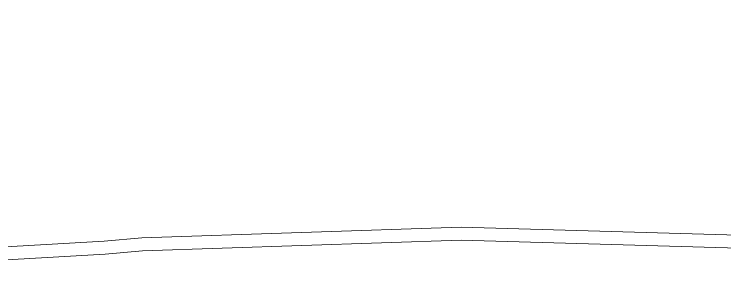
# Model space of a CAD drawing. Header units: inches. Extents: x 27644242 to 29005101, y -955243 to 216979.
# Drawn here: x 28747994 to 28760592, y -361067 to -356400 of the extents above; entities that cross this region are included whole.
import ezdxf

# ---------------------------------------------------------------- set-up
doc = ezdxf.new("R2010")
doc.units = ezdxf.units.IN
doc.header["$MEASUREMENT"] = 0
doc.layers.add('RVA Site Boundary', color=17, linetype='Continuous', lineweight=15)

msp = doc.modelspace()

# ---------------------------------------------------------------- linework, layer by layer
at = {"layer": 'RVA Site Boundary', "color": 5, "ltscale": 500}
for points in [[(28790878.1, -329955.4), (28793349.5, -339723), (28793435.1, -340087.4), (28793041.3, -340168.7), (28789472.8, -340904.4), (28786429.7, -341651.5), (28779951.2, -343368.2), (28776603.4, -344333.1), (28773784, -345077), (28775090.3, -350527.2), (28777208.4, -359235.9), (28777553.9, -360552.2), (28777564.3, -360606.4), (28777427, -360581), (28777067.6, -360514.6), (28769049.4, -358568.2), (28764436, -360047.7), (28762589.1, -360530), (28762074.2, -360575.8), (28755917.6, -360403.6), (28750270.6, -360589.6), (28749606.4, -360650.1), (28742304.8, -361067)], [(28742984.1, -330067.7), (28767243.5, -330086.7), (28790698.8, -330184.7), (28793126.1, -339777.4), (28793157.2, -339909.9), (28792994.8, -339943.5), (28789422.2, -340680), (28786372.8, -341428.7), (28779889.8, -343146.5), (28776542.2, -344111.4), (28773507.9, -344912), (28774866.7, -350581.2), (28776985.4, -359292.3), (28777253.8, -360315.1), (28777115.6, -360289.6), (28769040.8, -358329.4), (28764371.8, -359826.8), (28762549.6, -360302.6), (28762067.2, -360345.5), (28755917.1, -360173.5), (28750256.3, -360360), (28749589.4, -360420.7), (28742287.8, -360837.6)]]:
    msp.add_lwpolyline(points, dxfattribs=at)
at = {"layer": 'RVA Site Boundary', "ltscale": 500}
msp.add_lwpolyline([(28777067.6, -360514.6), (28769049.4, -358568.2), (28764436, -360047.7), (28762589.1, -360530), (28762074.2, -360575.8), (28755917.6, -360403.6), (28750270.6, -360589.6), (28749606.4, -360650.1), (28742304.8, -361067)], dxfattribs=at)
msp.add_lwpolyline([(28777067.6, -360514.6), (28769049.4, -358568.2), (28764436, -360047.7), (28762589.1, -360530), (28762074.2, -360575.8), (28755917.6, -360403.6), (28750270.6, -360589.6), (28749606.4, -360650.1), (28742304.8, -361067)], dxfattribs=at)

doc.saveas('drawing.dxf')
